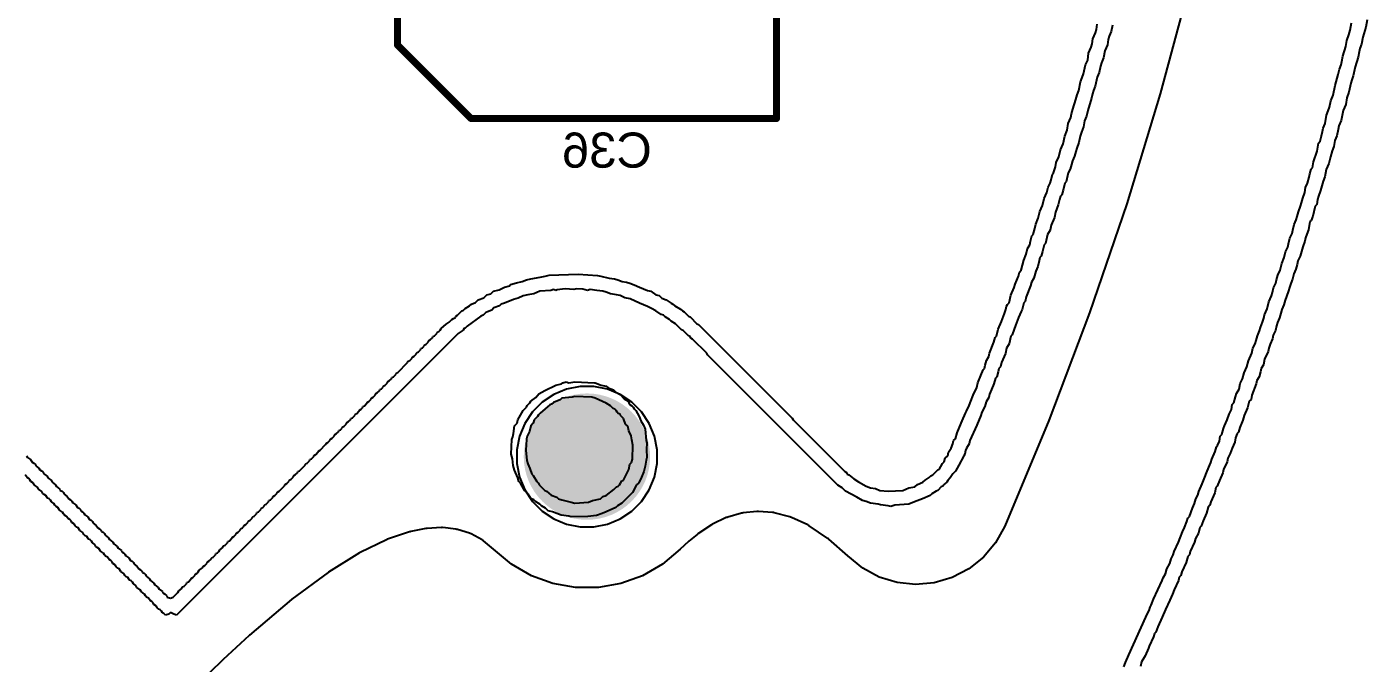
# Model space of a CAD drawing. Header units: millimetres. Extents: x 95 to 305, y 96 to 295.
# Drawn here: x 263.59 to 301.78, y 156.29 to 174.41 of the extents above; entities that cross this region are included whole.
import ezdxf

# ---------------------------------------------------------------- set-up
doc = ezdxf.new("R2010")
doc.units = ezdxf.units.MM
for name, color, linetype in [('BottomLayer', 5, 'Continuous'), ('BottomOverlay', 54, 'Continuous'), ('BottomPaste', 16, 'Continuous'), ('BottomSolder', 6, 'Continuous'), ('MultiLayer', 9, 'Continuous'), ('PadHoleLayer', 156, 'Continuous')]:
    doc.layers.add(name, color=color, linetype=linetype)
doc.styles.add('Arial', font='', dxfattribs={"height": 0.2})
doc.styles.get('Arial').set_extended_font_data('Arial')

# ---------------------------------------------------------------- blocks, each defined once
blk = doc.blocks.new('D10C4_4H10_B_167')
at = {"layer": 'BottomLayer'}
for points in [[(-2.3, 0.6), (-2.3, -0.6), (-6.7, -0.6), (-6.7, 0.6)], [(6.7, 0.6), (6.7, -0.6), (2.3, -0.6), (2.3, 0.6)]]:
    blk.add_hatch(color=5, dxfattribs=at).paths.add_polyline_path(points)
at = {"layer": 'BottomPaste'}
for points in [[(-2.3, 0.6), (-2.3, -0.6), (-6.7, -0.6), (-6.7, 0.6)], [(6.7, 0.6), (6.7, -0.6), (2.3, -0.6), (2.3, 0.6)]]:
    blk.add_hatch(color=16, dxfattribs=at).paths.add_polyline_path(points)
at = {"layer": 'BottomSolder'}
for points in [[(-2.25, 0.65), (-2.25, -0.65), (-6.75, -0.65), (-6.75, 0.65)], [(6.75, 0.65), (6.75, -0.65), (2.25, -0.65), (2.25, 0.65)]]:
    blk.add_hatch(color=6, dxfattribs=at).paths.add_polyline_path(points)
at = {"layer": 'BottomOverlay', "const_width": 0.2}
for points in [[(-5.4, 3.3), (-3.3, 5.4)], [(-3.3, 5.4), (5.4, 5.4)], [(5.4, 1), (5.4, 5.4)], [(-5.4, 3.2), (-5.4, 3.3)], [(-5.4, 1), (-5.4, 3.2)], [(-6.2, -1.8), (-6.2, -1.2)], [(-5.4, -3.2), (-5.4, -1)], [(5.4, -5.4), (5.4, -1)], [(-6.5, -1.5), (-5.9, -1.5)], [(-5.4, -3.3), (-5.4, -3.2)], [(-5.4, -3.3), (-3.3, -5.4)], [(-3.3, -5.4), (5.4, -5.4)]]:
    blk.add_lwpolyline(points, dxfattribs=at)
at = {"layer": 'BottomOverlay', "const_width": 0.1}
for points in [[(-3.35, 5.4, 1), (-3.25, 5.4, 1)], [(-3.35, 5.4, 1), (-3.25, 5.4, 1)], [(5.35, 5.4, 1), (5.45, 5.4, 1)], [(5.35, 5.4, 1), (5.45, 5.4, 1)], [(-5.45, 3.3, 1), (-5.35, 3.3, 1)], [(-5.45, 3.3, 1), (-5.35, 3.3, 1)], [(-5.45, 3.2, 1), (-5.35, 3.2, 1)], [(-5.45, 3.2, 1), (-5.35, 3.2, 1)], [(-5.45, 1, 1), (-5.35, 1, 1)], [(5.35, 1, 1), (5.45, 1, 1)], [(-6.25, -1.2, 1), (-6.15, -1.2, 1)], [(-5.45, -1, 1), (-5.35, -1, 1)], [(5.35, -1, 1), (5.45, -1, 1)], [(-6.55, -1.5, 1), (-6.45, -1.5, 1)], [(-5.95, -1.5, 1), (-5.85, -1.5, 1)], [(-6.25, -1.8, 1), (-6.15, -1.8, 1)], [(-5.45, -3.2, 1), (-5.35, -3.2, 1)], [(-5.45, -3.2, 1), (-5.35, -3.2, 1)], [(-5.45, -3.3, 1), (-5.35, -3.3, 1)], [(-5.45, -3.3, 1), (-5.35, -3.3, 1)], [(-3.35, -5.4, 1), (-3.25, -5.4, 1)], [(-3.35, -5.4, 1), (-3.25, -5.4, 1)], [(5.35, -5.4, 1), (5.45, -5.4, 1)], [(5.35, -5.4, 1), (5.45, -5.4, 1)]]:
    blk.add_lwpolyline(points, format="xyb", close=True, dxfattribs=at)

msp = doc.modelspace()

# ---------------------------------------------------------------- hatches: boundary and pattern name
at = {"layer": 'BottomLayer'}
h = msp.add_hatch(color=5, dxfattribs=at)
edge = h.paths.add_edge_path()
edge.add_arc((279.549, 162.17), 1.75, 0, 360)
at = {"layer": 'BottomSolder'}
h = msp.add_hatch(color=6, dxfattribs=at)
edge = h.paths.add_edge_path()
edge.add_arc((279.549, 162.17), 1.8, 0, 360)
at = {"layer": 'MultiLayer'}
h = msp.add_hatch(color=9, dxfattribs=at)
edge = h.paths.add_edge_path()
edge.add_arc((279.549, 162.17), 1.75, 0, 360)
at = {"layer": 'PadHoleLayer'}
h = msp.add_hatch(color=156, dxfattribs=at)
edge = h.paths.add_edge_path()
edge.add_arc((279.549, 162.17), 1.75, 0, 360)

# ---------------------------------------------------------------- linework, layer by layer
at = {"layer": 'BottomLayer'}
for p, q in [((296.732, 175.668), (295.88, 172.503)), ((295.88, 172.503), (294.925, 169.368)), ((294.925, 169.368), (293.868, 166.267)), ((293.868, 166.267), (292.709, 163.201)), ((278.602, 163.942), (278.275, 163.723)), ((278.966, 164.093), (278.602, 163.942)), ((279.353, 164.17), (278.966, 164.093)), ((279.746, 164.17), (279.353, 164.17)), ((280.133, 164.093), (279.746, 164.17)), ((280.497, 163.942), (280.133, 164.093)), ((280.824, 163.723), (280.497, 163.942)), ((277.996, 163.445), (277.777, 163.117)), ((278.275, 163.723), (277.996, 163.445)), ((281.103, 163.445), (280.824, 163.723)), ((281.322, 163.117), (281.103, 163.445)), ((277.777, 163.117), (277.626, 162.753)), ((281.473, 162.753), (281.322, 163.117)), ((292.709, 163.201), (291.454, 160.185)), ((277.626, 162.753), (277.549, 162.367)), ((281.549, 162.367), (281.473, 162.753)), ((277.549, 162.367), (277.549, 161.973)), ((281.549, 161.973), (281.549, 162.367)), ((277.549, 161.973), (277.626, 161.586)), ((281.473, 161.586), (281.549, 161.973)), ((277.626, 161.586), (277.777, 161.222)), ((281.322, 161.222), (281.473, 161.586)), ((277.777, 161.222), (277.996, 160.895)), ((281.103, 160.895), (281.322, 161.222)), ((277.996, 160.895), (278.275, 160.616)), ((280.824, 160.616), (281.103, 160.895)), ((278.275, 160.616), (278.602, 160.397)), ((278.602, 160.397), (278.966, 160.247)), ((280.133, 160.247), (280.497, 160.397)), ((280.497, 160.397), (280.824, 160.616)), ((283.519, 160.431), (283.128, 160.245)), ((283.539, 160.436), (283.519, 160.431)), ((283.558, 160.445), (283.539, 160.436)), ((283.951, 160.559), (283.558, 160.445)), ((283.974, 160.561), (283.951, 160.559)), ((283.995, 160.568), (283.974, 160.561)), ((284.392, 160.61), (283.995, 160.568)), ((284.415, 160.607), (284.392, 160.61)), ((284.438, 160.61), (284.415, 160.607)), ((284.838, 160.58), (284.438, 160.61)), ((284.861, 160.574), (284.838, 160.58)), ((284.884, 160.572), (284.861, 160.574)), ((285.332, 160.454), (284.884, 160.572)), ((285.352, 160.445), (285.332, 160.454)), ((285.374, 160.439), (285.352, 160.445)), ((285.846, 160.222), (285.374, 160.439)), ((274.496, 160.029), (273.871, 159.816)), ((274.513, 160.031), (274.496, 160.029)), ((274.529, 160.038), (274.513, 160.031)), ((274.962, 160.123), (274.529, 160.038)), ((274.98, 160.123), (274.962, 160.123)), ((274.998, 160.127), (274.98, 160.123)), ((275.401, 160.148), (274.998, 160.127)), ((275.422, 160.145), (275.401, 160.148)), ((275.443, 160.147), (275.422, 160.145)), ((275.816, 160.105), (275.443, 160.147)), ((275.839, 160.097), (275.816, 160.105)), ((275.862, 160.095), (275.839, 160.097)), ((276.204, 159.989), (275.862, 160.095)), ((276.227, 159.976), (276.204, 159.989)), ((278.966, 160.247), (279.353, 160.17)), ((279.353, 160.17), (279.746, 160.17)), ((279.746, 160.17), (280.133, 160.247)), ((283.097, 160.227), (282.709, 159.969)), ((283.113, 160.234), (283.097, 160.227)), ((283.128, 160.245), (283.113, 160.234)), ((285.862, 160.21), (285.846, 160.222)), ((285.881, 160.202), (285.862, 160.21)), ((286.415, 159.842), (285.881, 160.202)), ((291.454, 160.185), (291.19, 159.71)), ((273.841, 159.804), (273.091, 159.44)), ((273.857, 159.808), (273.841, 159.804)), ((273.871, 159.816), (273.857, 159.808)), ((276.251, 159.969), (276.227, 159.976)), ((276.562, 159.799), (276.251, 159.969)), ((276.581, 159.783), (276.562, 159.799)), ((276.603, 159.771), (276.581, 159.783)), ((276.884, 159.537), (276.603, 159.771)), ((282.439, 159.748), (282.209, 159.532)), ((282.446, 159.753), (282.439, 159.748)), ((282.452, 159.76), (282.446, 159.753)), ((282.688, 159.954), (282.452, 159.76)), ((282.7, 159.96), (282.688, 159.954)), ((282.709, 159.969), (282.7, 159.96)), ((286.427, 159.83), (286.415, 159.842)), ((286.442, 159.821), (286.427, 159.83)), ((286.978, 159.344), (286.442, 159.821)), ((291.19, 159.71), (290.845, 159.303)), ((273.069, 159.427), (272.191, 158.883)), ((273.081, 159.432), (273.069, 159.427)), ((273.091, 159.44), (273.081, 159.432)), ((276.885, 159.537), (276.884, 159.537)), ((276.884, 159.537), (276.884, 159.537)), ((277.402, 159.103), (276.885, 159.537)), ((282.209, 159.532), (281.697, 159.103)), ((287.405, 158.993), (286.978, 159.344)), ((290.845, 159.303), (290.429, 158.971)), ((272.173, 158.871), (271.146, 158.112)), ((272.183, 158.876), (272.173, 158.871)), ((272.191, 158.883), (272.183, 158.876)), ((277.967, 158.776), (277.402, 159.103)), ((281.697, 159.103), (281.132, 158.776)), ((287.874, 158.74), (287.405, 158.993)), ((290.429, 158.971), (289.956, 158.725)), ((278.58, 158.553), (277.967, 158.776)), ((279.223, 158.44), (278.58, 158.553)), ((280.519, 158.553), (279.876, 158.44)), ((281.132, 158.776), (280.519, 158.553)), ((288.383, 158.583), (287.874, 158.74)), ((288.913, 158.528), (288.383, 158.583)), ((289.444, 158.576), (288.913, 158.528)), ((289.956, 158.725), (289.444, 158.576)), ((271.133, 158.101), (269.935, 157.084)), ((271.14, 158.105), (271.133, 158.101)), ((271.146, 158.112), (271.14, 158.105)), ((279.876, 158.44), (279.223, 158.44)), ((269.927, 157.077), (269.188, 156.393)), ((269.931, 157.08), (269.927, 157.077)), ((269.935, 157.084), (269.931, 157.08)), ((269.183, 156.388), (268.411, 155.635)), ((269.186, 156.39), (269.183, 156.388)), ((269.188, 156.393), (269.186, 156.39))]:
    msp.add_line(p, q, dxfattribs=at)
at = {"layer": 'BottomOverlay'}
for p, q in [((301.289, 174.315), (301.325, 174.522)), ((301.776, 174.607), (301.739, 174.4)), ((293.963, 174.072), (294.036, 174.242)), ((294.036, 174.242), (294.06, 174.34)), ((294.06, 174.34), (294.084, 174.486)), ((294.425, 174.145), (294.401, 174.048)), ((294.486, 174.279), (294.425, 174.145)), ((294.522, 174.461), (294.486, 174.279)), ((301.192, 174.023), (301.252, 174.181)), ((301.252, 174.181), (301.289, 174.315)), ((301.654, 174.121), (301.617, 173.914)), ((301.739, 174.4), (301.654, 174.121)), ((293.841, 173.658), (293.914, 173.829)), ((293.914, 173.829), (293.938, 173.926)), ((293.938, 173.926), (293.963, 174.072)), ((294.303, 173.731), (294.267, 173.524)), ((294.376, 173.902), (294.303, 173.731)), ((294.401, 174.048), (294.376, 173.902)), ((301.082, 173.573), (301.167, 173.853)), ((301.167, 173.853), (301.192, 174.023)), ((301.569, 173.792), (301.544, 173.695)), ((301.617, 173.914), (301.569, 173.792)), ((293.756, 173.33), (293.817, 173.463)), ((293.817, 173.463), (293.841, 173.658)), ((294.206, 173.39), (294.182, 173.293)), ((294.267, 173.524), (294.206, 173.39)), ((301.033, 173.33), (301.058, 173.427)), ((301.058, 173.427), (301.082, 173.573)), ((301.52, 173.549), (301.435, 173.269)), ((301.544, 173.695), (301.52, 173.549)), ((293.658, 172.964), (293.695, 173.074)), ((293.695, 173.074), (293.756, 173.33)), ((294.084, 172.977), (294.024, 172.721)), ((294.145, 173.111), (294.084, 172.977)), ((294.182, 173.293), (294.145, 173.111)), ((300.924, 172.952), (300.948, 173.05)), ((300.948, 173.05), (300.985, 173.208)), ((300.985, 173.208), (301.033, 173.33)), ((301.374, 173.013), (301.338, 172.904)), ((301.435, 173.269), (301.374, 173.013)), ((293.512, 172.478), (293.561, 172.599)), ((293.561, 172.599), (293.61, 172.843)), ((293.61, 172.843), (293.658, 172.964)), ((293.975, 172.599), (293.951, 172.502)), ((294.024, 172.721), (293.975, 172.599)), ((300.802, 172.466), (300.863, 172.745)), ((300.863, 172.745), (300.924, 172.952)), ((301.313, 172.806), (301.252, 172.551)), ((301.338, 172.904), (301.313, 172.806)), ((293.391, 172.064), (293.476, 172.344)), ((293.476, 172.344), (293.512, 172.478)), ((293.926, 172.38), (293.817, 172.027)), ((293.951, 172.502), (293.926, 172.38)), ((300.705, 172.125), (300.741, 172.307)), ((300.741, 172.307), (300.802, 172.466)), ((301.192, 172.392), (301.167, 172.198)), ((301.252, 172.551), (301.192, 172.392)), ((293.257, 171.662), (293.33, 171.833)), ((293.33, 171.833), (293.354, 171.93)), ((293.354, 171.93), (293.391, 172.064)), ((293.78, 171.869), (293.719, 171.735)), ((293.817, 172.027), (293.78, 171.869)), ((300.583, 171.662), (300.62, 171.894)), ((300.62, 171.894), (300.668, 172.015)), ((300.668, 172.015), (300.705, 172.125)), ((301.07, 171.93), (301.033, 171.747)), ((301.094, 172.027), (301.07, 171.93)), ((301.167, 172.198), (301.094, 172.027)), ((293.159, 171.297), (293.233, 171.468)), ((293.233, 171.468), (293.257, 171.662)), ((293.695, 171.565), (293.634, 171.407)), ((293.719, 171.735), (293.695, 171.565)), ((300.498, 171.431), (300.522, 171.528)), ((300.522, 171.528), (300.583, 171.662)), ((300.948, 171.492), (300.912, 171.309)), ((300.972, 171.589), (300.948, 171.492)), ((301.033, 171.747), (300.972, 171.589)), ((293.038, 170.908), (293.111, 171.078)), ((293.111, 171.078), (293.159, 171.297)), ((293.561, 171.115), (293.5, 170.956)), ((293.598, 171.297), (293.561, 171.115)), ((293.634, 171.407), (293.598, 171.297)), ((300.352, 170.871), (300.388, 171.102)), ((300.388, 171.102), (300.437, 171.151)), ((300.437, 171.151), (300.474, 171.309)), ((300.474, 171.309), (300.498, 171.431)), ((300.851, 171.176), (300.826, 171.005)), ((300.912, 171.309), (300.851, 171.176)), ((292.916, 170.543), (292.989, 170.713)), ((292.989, 170.713), (293.038, 170.908)), ((293.439, 170.725), (293.379, 170.591)), ((293.476, 170.859), (293.439, 170.725)), ((293.5, 170.956), (293.476, 170.859)), ((300.242, 170.567), (300.352, 170.871)), ((300.729, 170.713), (300.68, 170.518)), ((300.778, 170.883), (300.729, 170.713)), ((300.826, 171.005), (300.778, 170.883)), ((292.843, 170.251), (292.892, 170.421)), ((292.892, 170.421), (292.916, 170.543)), ((293.318, 170.36), (293.257, 170.251)), ((293.354, 170.494), (293.318, 170.36)), ((293.379, 170.591), (293.354, 170.494)), ((300.145, 170.226), (300.181, 170.36)), ((300.181, 170.36), (300.218, 170.397)), ((300.218, 170.397), (300.242, 170.567)), ((300.607, 170.348), (300.571, 170.141)), ((300.68, 170.518), (300.607, 170.348)), ((292.685, 169.849), (292.746, 169.959)), ((292.746, 169.959), (292.77, 170.056)), ((292.77, 170.056), (292.807, 170.214)), ((292.807, 170.214), (292.843, 170.251)), ((293.159, 169.959), (293.111, 169.764)), ((293.196, 169.995), (293.159, 169.959)), ((293.257, 170.251), (293.196, 169.995)), ((300.023, 169.837), (300.072, 169.959)), ((300.072, 169.959), (300.121, 170.129)), ((300.121, 170.129), (300.145, 170.226)), ((300.522, 170.019), (300.449, 169.752)), ((300.571, 170.141), (300.522, 170.019)), ((292.575, 169.52), (292.648, 169.691)), ((292.648, 169.691), (292.685, 169.849)), ((293.038, 169.593), (293.013, 169.496)), ((293.074, 169.63), (293.038, 169.593)), ((293.111, 169.764), (293.074, 169.63)), ((299.902, 169.399), (299.938, 169.533)), ((299.938, 169.533), (299.999, 169.691)), ((299.999, 169.691), (300.023, 169.837)), ((300.388, 169.593), (300.364, 169.496)), ((300.449, 169.752), (300.388, 169.593)), ((292.405, 168.961), (292.454, 169.155)), ((292.454, 169.155), (292.527, 169.326)), ((292.527, 169.326), (292.575, 169.52)), ((292.977, 169.338), (292.892, 169.131)), ((293.013, 169.496), (292.977, 169.338)), ((299.816, 169.143), (299.877, 169.301)), ((299.877, 169.301), (299.902, 169.399)), ((300.291, 169.301), (300.254, 169.143)), ((300.34, 169.35), (300.291, 169.301)), ((300.364, 169.496), (300.34, 169.35)), ((292.308, 168.669), (292.332, 168.79)), ((292.332, 168.79), (292.405, 168.961)), ((292.867, 168.985), (292.77, 168.766)), ((292.892, 169.131), (292.867, 168.985)), ((299.658, 168.62), (299.695, 168.778)), ((299.695, 168.778), (299.755, 168.912)), ((299.755, 168.912), (299.78, 169.009)), ((299.78, 169.009), (299.816, 169.143)), ((300.145, 168.863), (300.108, 168.632)), ((300.181, 168.9), (300.145, 168.863)), ((300.23, 169.021), (300.181, 168.9)), ((300.254, 169.143), (300.23, 169.021)), ((292.186, 168.303), (292.222, 168.462)), ((292.222, 168.462), (292.259, 168.498)), ((292.259, 168.498), (292.308, 168.669)), ((292.673, 168.498), (292.612, 168.243)), ((292.746, 168.62), (292.673, 168.498)), ((292.77, 168.766), (292.746, 168.62)), ((299.536, 168.23), (299.573, 168.389)), ((299.573, 168.389), (299.634, 168.523)), ((299.634, 168.523), (299.658, 168.62)), ((300.023, 168.401), (299.999, 168.303)), ((300.06, 168.51), (300.023, 168.401)), ((300.108, 168.632), (300.06, 168.51)), ((292.064, 167.938), (292.101, 168.097)), ((292.101, 168.097), (292.162, 168.206)), ((292.162, 168.206), (292.186, 168.303)), ((292.527, 168.011), (292.49, 167.878)), ((292.575, 168.206), (292.527, 168.011)), ((292.612, 168.243), (292.575, 168.206)), ((299.451, 167.999), (299.512, 168.133)), ((299.512, 168.133), (299.536, 168.23)), ((299.938, 168.145), (299.865, 167.878)), ((299.999, 168.303), (299.938, 168.145)), ((291.918, 167.476), (291.991, 167.768)), ((291.991, 167.768), (292.064, 167.938)), ((292.429, 167.744), (292.393, 167.585)), ((292.454, 167.841), (292.429, 167.744)), ((292.49, 167.878), (292.454, 167.841)), ((299.293, 167.476), (299.342, 167.671)), ((299.342, 167.671), (299.415, 167.841)), ((299.415, 167.841), (299.451, 167.999)), ((299.78, 167.646), (299.743, 167.512)), ((299.804, 167.744), (299.78, 167.646)), ((299.865, 167.878), (299.804, 167.744)), ((277.947, 167.233), (278.215, 167.281)), ((278.215, 167.281), (278.361, 167.306)), ((278.361, 167.306), (278.471, 167.342)), ((278.471, 167.342), (279.298, 167.366)), ((279.298, 167.366), (279.846, 167.33)), ((279.846, 167.33), (279.943, 167.306)), ((279.943, 167.306), (280.187, 167.257)), ((280.187, 167.257), (280.333, 167.233)), ((291.748, 167.086), (291.845, 167.306)), ((291.845, 167.306), (291.869, 167.427)), ((291.869, 167.427), (291.918, 167.476)), ((292.283, 167.257), (292.21, 167.135)), ((292.332, 167.452), (292.283, 167.257)), ((292.393, 167.585), (292.332, 167.452)), ((299.196, 167.208), (299.232, 167.342)), ((299.232, 167.342), (299.293, 167.476)), ((299.682, 167.379), (299.646, 167.22)), ((299.743, 167.512), (299.682, 167.379)), ((276.816, 166.807), (276.889, 166.88)), ((276.889, 166.88), (277.047, 166.916)), ((277.047, 166.916), (277.205, 167.001)), ((277.205, 167.001), (277.339, 167.038)), ((277.339, 167.038), (277.375, 167.074)), ((277.375, 167.074), (277.546, 167.123)), ((277.546, 167.123), (277.704, 167.159)), ((277.704, 167.159), (277.826, 167.208)), ((277.826, 167.208), (277.947, 167.233)), ((278.203, 166.88), (278.032, 166.807)), ((278.519, 166.904), (278.203, 166.88)), ((278.592, 166.928), (278.519, 166.904)), ((278.665, 166.904), (278.592, 166.928)), ((278.702, 166.916), (278.665, 166.904)), ((278.933, 166.953), (278.702, 166.916)), ((279.176, 166.928), (278.933, 166.953)), ((279.249, 166.953), (279.176, 166.928)), ((279.432, 166.94), (279.249, 166.953)), ((279.566, 166.904), (279.432, 166.94)), ((279.639, 166.928), (279.566, 166.904)), ((279.834, 166.904), (279.639, 166.928)), ((280.004, 166.88), (279.834, 166.904)), ((280.101, 166.855), (280.004, 166.88)), ((280.333, 167.233), (280.43, 167.208)), ((280.43, 167.208), (280.552, 167.159)), ((280.552, 167.159), (280.673, 167.135)), ((280.673, 167.135), (280.771, 167.111)), ((280.771, 167.111), (280.892, 167.062)), ((280.892, 167.062), (281.051, 167.001)), ((281.051, 167.001), (281.27, 166.904)), ((281.27, 166.904), (281.367, 166.88)), ((281.367, 166.88), (281.513, 166.782)), ((291.626, 166.77), (291.723, 166.989)), ((291.723, 166.989), (291.748, 167.086)), ((292.186, 167.038), (292.064, 166.721)), ((292.21, 167.135), (292.186, 167.038)), ((299.074, 166.843), (299.11, 166.977)), ((299.11, 166.977), (299.171, 167.111)), ((299.171, 167.111), (299.196, 167.208)), ((299.536, 166.892), (299.476, 166.734)), ((299.561, 166.989), (299.536, 166.892)), ((299.597, 167.099), (299.561, 166.989)), ((299.646, 167.22), (299.597, 167.099)), ((276.207, 166.466), (276.256, 166.514)), ((276.256, 166.514), (276.377, 166.563)), ((276.377, 166.563), (276.45, 166.636)), ((276.45, 166.636), (276.609, 166.697)), ((276.609, 166.697), (276.694, 166.782)), ((276.694, 166.782), (276.816, 166.807)), ((277.108, 166.514), (277.059, 166.466)), ((277.205, 166.539), (277.108, 166.514)), ((277.461, 166.648), (277.205, 166.539)), ((277.594, 166.685), (277.461, 166.648)), ((277.728, 166.746), (277.594, 166.685)), ((277.862, 166.782), (277.728, 166.746)), ((278.032, 166.807), (277.862, 166.782)), ((280.223, 166.807), (280.101, 166.855)), ((280.393, 166.782), (280.223, 166.807)), ((280.491, 166.758), (280.393, 166.782)), ((280.625, 166.697), (280.491, 166.758)), ((280.783, 166.661), (280.625, 166.697)), ((281.051, 166.539), (280.783, 166.661)), ((281.27, 166.441), (281.051, 166.539)), ((281.513, 166.782), (281.61, 166.758)), ((281.61, 166.758), (281.683, 166.685)), ((281.683, 166.685), (281.805, 166.636)), ((281.805, 166.636), (281.951, 166.539)), ((281.951, 166.539), (282, 166.514)), ((282, 166.514), (282.049, 166.466)), ((291.504, 166.454), (291.529, 166.502)), ((291.529, 166.502), (291.577, 166.551)), ((291.577, 166.551), (291.626, 166.77)), ((291.991, 166.551), (291.943, 166.356)), ((292.028, 166.588), (291.991, 166.551)), ((292.064, 166.721), (292.028, 166.588)), ((298.928, 166.381), (298.977, 166.575)), ((298.977, 166.575), (299.05, 166.746)), ((299.05, 166.746), (299.074, 166.843)), ((299.403, 166.49), (299.342, 166.356)), ((299.439, 166.624), (299.403, 166.49)), ((299.476, 166.734), (299.439, 166.624)), ((275.696, 166.076), (275.745, 166.101)), ((275.745, 166.101), (275.805, 166.137)), ((275.805, 166.137), (275.818, 166.174)), ((275.818, 166.174), (275.866, 166.198)), ((275.866, 166.198), (275.988, 166.32)), ((275.988, 166.32), (276.037, 166.344)), ((276.037, 166.344), (276.085, 166.393)), ((276.085, 166.393), (276.207, 166.466)), ((276.523, 166.174), (276.134, 165.882)), ((276.596, 166.198), (276.523, 166.174)), ((276.669, 166.271), (276.596, 166.198)), ((276.718, 166.295), (276.669, 166.271)), ((276.84, 166.344), (276.718, 166.295)), ((276.901, 166.405), (276.84, 166.344)), ((277.059, 166.466), (276.901, 166.405)), ((281.391, 166.393), (281.27, 166.441)), ((281.513, 166.32), (281.391, 166.393)), ((281.659, 166.222), (281.513, 166.32)), ((281.732, 166.198), (281.659, 166.222)), ((281.781, 166.149), (281.732, 166.198)), ((281.902, 166.076), (281.781, 166.149)), ((282.049, 166.466), (282.219, 166.368)), ((282.219, 166.368), (282.268, 166.32)), ((282.268, 166.32), (282.316, 166.295)), ((282.316, 166.295), (282.438, 166.174)), ((282.438, 166.174), (282.487, 166.149)), ((282.487, 166.149), (282.681, 165.955)), ((291.358, 166.016), (291.444, 166.247)), ((291.444, 166.247), (291.48, 166.356)), ((291.48, 166.356), (291.504, 166.454)), ((291.845, 166.137), (291.76, 165.906)), ((291.918, 166.308), (291.845, 166.137)), ((291.943, 166.356), (291.918, 166.308)), ((298.794, 166.003), (298.831, 166.113)), ((298.831, 166.113), (298.855, 166.21)), ((298.855, 166.21), (298.928, 166.381)), ((299.281, 166.125), (299.22, 165.991)), ((299.317, 166.259), (299.281, 166.125)), ((299.342, 166.356), (299.317, 166.259)), ((275.282, 165.711), (275.331, 165.736)), ((275.331, 165.736), (275.367, 165.772)), ((275.367, 165.772), (275.392, 165.821)), ((275.392, 165.821), (275.538, 165.943)), ((275.538, 165.943), (275.623, 166.003)), ((275.623, 166.003), (275.696, 166.076)), ((276.024, 165.772), (275.878, 165.675)), ((276.049, 165.821), (276.024, 165.772)), ((276.085, 165.833), (276.049, 165.821)), ((276.134, 165.882), (276.085, 165.833)), ((281.951, 166.028), (281.902, 166.076)), ((282.073, 165.955), (281.951, 166.028)), ((282.243, 165.784), (282.073, 165.955)), ((282.292, 165.76), (282.243, 165.784)), ((282.438, 165.614), (282.292, 165.76)), ((282.681, 165.955), (282.73, 165.93)), ((282.73, 165.93), (285.395, 163.265)), ((291.212, 165.602), (291.261, 165.796)), ((291.261, 165.796), (291.358, 166.016)), ((291.723, 165.796), (291.663, 165.638)), ((291.76, 165.906), (291.723, 165.796)), ((298.648, 165.614), (298.709, 165.748)), ((298.709, 165.748), (298.733, 165.845)), ((298.733, 165.845), (298.794, 166.003)), ((299.159, 165.76), (299.098, 165.626)), ((299.196, 165.894), (299.159, 165.76)), ((299.22, 165.991), (299.196, 165.894)), ((275.878, 165.675), (267.859, 157.655)), ((274.905, 165.31), (274.917, 165.346)), ((274.917, 165.346), (274.966, 165.371)), ((274.966, 165.371), (275.027, 165.431)), ((275.027, 165.431), (275.039, 165.468)), ((275.039, 165.468), (275.087, 165.492)), ((275.087, 165.492), (275.148, 165.553)), ((275.148, 165.553), (275.16, 165.59)), ((275.16, 165.59), (275.209, 165.614)), ((275.209, 165.614), (275.27, 165.675)), ((275.27, 165.675), (275.282, 165.711)), ((282.487, 165.59), (282.438, 165.614)), ((282.511, 165.541), (282.487, 165.59)), ((282.56, 165.517), (282.511, 165.541)), ((282.961, 165.115), (282.56, 165.517)), ((291.018, 165.115), (291.139, 165.431)), ((291.139, 165.431), (291.176, 165.565)), ((291.176, 165.565), (291.212, 165.602)), ((291.577, 165.383), (291.504, 165.261)), ((291.626, 165.602), (291.577, 165.383)), ((291.663, 165.638), (291.626, 165.602)), ((298.514, 165.261), (298.587, 165.383)), ((298.587, 165.383), (298.612, 165.48)), ((298.612, 165.48), (298.648, 165.614)), ((299.013, 165.371), (298.977, 165.261)), ((299.074, 165.529), (299.013, 165.371)), ((299.098, 165.626), (299.074, 165.529)), ((274.503, 164.908), (274.564, 164.969)), ((274.564, 164.969), (274.576, 165.005)), ((274.576, 165.005), (274.625, 165.03)), ((274.625, 165.03), (274.686, 165.091)), ((274.686, 165.091), (274.698, 165.127)), ((274.698, 165.127), (274.747, 165.151)), ((274.747, 165.151), (274.807, 165.212)), ((274.807, 165.212), (274.82, 165.249)), ((274.82, 165.249), (274.868, 165.273)), ((274.868, 165.273), (274.905, 165.31)), ((282.986, 165.066), (282.961, 165.115)), ((286.697, 161.355), (282.986, 165.066)), ((290.932, 164.908), (290.993, 165.018)), ((290.993, 165.018), (291.018, 165.115)), ((291.468, 165.103), (291.358, 164.847)), ((291.504, 165.261), (291.468, 165.103)), ((298.392, 164.896), (298.49, 165.115)), ((298.49, 165.115), (298.514, 165.261)), ((298.952, 165.164), (298.855, 164.945)), ((298.977, 165.261), (298.952, 165.164)), ((274.114, 164.543), (274.162, 164.567)), ((274.162, 164.567), (274.442, 164.847)), ((274.442, 164.847), (274.455, 164.884)), ((274.455, 164.884), (274.503, 164.908)), ((290.774, 164.482), (290.835, 164.64)), ((290.835, 164.64), (290.872, 164.677)), ((290.872, 164.677), (290.896, 164.774)), ((290.896, 164.774), (290.932, 164.908)), ((291.261, 164.58), (291.224, 164.446)), ((291.285, 164.677), (291.261, 164.58)), ((291.334, 164.726), (291.285, 164.677)), ((291.358, 164.847), (291.334, 164.726)), ((298.271, 164.555), (298.344, 164.726)), ((298.344, 164.726), (298.392, 164.896)), ((298.733, 164.58), (298.697, 164.446)), ((298.758, 164.677), (298.733, 164.58)), ((298.818, 164.786), (298.758, 164.677)), ((298.855, 164.945), (298.818, 164.786)), ((273.749, 164.178), (273.797, 164.202)), ((273.797, 164.202), (273.858, 164.263)), ((273.858, 164.263), (273.87, 164.3)), ((273.87, 164.3), (273.919, 164.324)), ((273.919, 164.324), (273.98, 164.385)), ((273.98, 164.385), (273.992, 164.421)), ((273.992, 164.421), (274.041, 164.446)), ((274.041, 164.446), (274.102, 164.506)), ((274.102, 164.506), (274.114, 164.543)), ((278.349, 164.056), (278.665, 164.202)), ((278.665, 164.202), (278.824, 164.239)), ((278.824, 164.239), (278.86, 164.275)), ((278.86, 164.275), (278.957, 164.3)), ((278.957, 164.3), (279.03, 164.275)), ((279.03, 164.275), (279.201, 164.3)), ((279.201, 164.3), (279.761, 164.275)), ((279.761, 164.275), (279.785, 164.275)), ((279.785, 164.275), (279.955, 164.202)), ((279.955, 164.202), (280.101, 164.178)), ((290.653, 164.141), (290.689, 164.275)), ((290.689, 164.275), (290.774, 164.482)), ((291.139, 164.239), (291.078, 164.081)), ((291.188, 164.409), (291.139, 164.239)), ((291.224, 164.446), (291.188, 164.409)), ((298.125, 164.093), (298.161, 164.251)), ((298.161, 164.251), (298.222, 164.385)), ((298.222, 164.385), (298.271, 164.555)), ((298.612, 164.239), (298.49, 163.922)), ((298.636, 164.336), (298.612, 164.239)), ((298.697, 164.446), (298.636, 164.336)), ((273.396, 163.801), (273.408, 163.837)), ((273.408, 163.837), (273.457, 163.861)), ((273.457, 163.861), (273.517, 163.922)), ((273.517, 163.922), (273.53, 163.959)), ((273.53, 163.959), (273.578, 163.983)), ((273.578, 163.983), (273.639, 164.044)), ((273.639, 164.044), (273.651, 164.081)), ((273.651, 164.081), (273.7, 164.105)), ((273.7, 164.105), (273.737, 164.141)), ((273.737, 164.141), (273.749, 164.178)), ((277.947, 163.752), (278.093, 163.849)), ((278.093, 163.849), (278.179, 163.959)), ((278.179, 163.959), (278.349, 164.056)), ((278.836, 163.837), (278.787, 163.788)), ((279.128, 163.861), (278.836, 163.837)), ((279.201, 163.886), (279.128, 163.861)), ((279.688, 163.861), (279.201, 163.886)), ((279.785, 163.837), (279.688, 163.861)), ((280.101, 163.691), (279.785, 163.837)), ((280.101, 164.178), (280.15, 164.129)), ((280.15, 164.129), (280.308, 164.068)), ((280.308, 164.068), (280.369, 164.008)), ((280.369, 164.008), (280.491, 163.935)), ((280.491, 163.935), (280.612, 163.813)), ((280.612, 163.813), (280.661, 163.788)), ((290.482, 163.752), (290.555, 163.922)), ((290.555, 163.922), (290.653, 164.141)), ((290.993, 163.849), (290.92, 163.728)), ((291.018, 163.947), (290.993, 163.849)), ((291.078, 164.081), (291.018, 163.947)), ((297.979, 163.703), (298.027, 163.874)), ((298.027, 163.874), (298.052, 163.971)), ((298.052, 163.971), (298.125, 164.093)), ((298.49, 163.922), (298.466, 163.801)), ((272.994, 163.399), (273.055, 163.46)), ((273.055, 163.46), (273.067, 163.496)), ((273.067, 163.496), (273.116, 163.521)), ((273.116, 163.521), (273.152, 163.557)), ((273.152, 163.557), (273.165, 163.594)), ((273.165, 163.594), (273.213, 163.618)), ((273.213, 163.618), (273.274, 163.679)), ((273.274, 163.679), (273.286, 163.715)), ((273.286, 163.715), (273.335, 163.74)), ((273.335, 163.74), (273.396, 163.801)), ((277.582, 163.216), (277.728, 163.484)), ((277.728, 163.484), (277.826, 163.582)), ((277.826, 163.582), (277.85, 163.63)), ((277.85, 163.63), (277.923, 163.703)), ((277.923, 163.703), (277.947, 163.752)), ((278.361, 163.533), (278.215, 163.411)), ((278.495, 163.642), (278.361, 163.533)), ((278.544, 163.667), (278.495, 163.642)), ((278.592, 163.715), (278.544, 163.667)), ((278.665, 163.74), (278.592, 163.715)), ((278.787, 163.788), (278.665, 163.74)), ((280.223, 163.618), (280.101, 163.691)), ((280.296, 163.545), (280.223, 163.618)), ((280.345, 163.521), (280.296, 163.545)), ((280.381, 163.484), (280.345, 163.521)), ((280.406, 163.436), (280.381, 163.484)), ((280.442, 163.399), (280.406, 163.436)), ((280.661, 163.788), (280.722, 163.752)), ((280.722, 163.752), (280.746, 163.703)), ((280.746, 163.703), (280.783, 163.642)), ((280.783, 163.642), (280.832, 163.618)), ((280.832, 163.618), (280.868, 163.582)), ((280.868, 163.582), (280.892, 163.533)), ((280.892, 163.533), (280.941, 163.484)), ((280.941, 163.484), (281.038, 163.314)), ((290.336, 163.411), (290.36, 163.46)), ((290.36, 163.46), (290.433, 163.63)), ((290.433, 163.63), (290.482, 163.752)), ((290.799, 163.436), (290.774, 163.338)), ((290.884, 163.594), (290.799, 163.436)), ((290.92, 163.728), (290.884, 163.594)), ((297.845, 163.375), (297.906, 163.509)), ((297.906, 163.509), (297.93, 163.655)), ((297.93, 163.655), (297.979, 163.703)), ((298.368, 163.557), (298.271, 163.338)), ((298.417, 163.752), (298.368, 163.557)), ((298.466, 163.801), (298.417, 163.752)), ((272.629, 163.034), (272.69, 163.095)), ((272.69, 163.095), (272.702, 163.131)), ((272.702, 163.131), (272.751, 163.156)), ((272.751, 163.156), (272.812, 163.216)), ((272.812, 163.216), (272.824, 163.253)), ((272.824, 163.253), (272.873, 163.277)), ((272.873, 163.277), (272.933, 163.338)), ((272.933, 163.338), (272.946, 163.375)), ((272.946, 163.375), (272.994, 163.399)), ((277.461, 162.827), (277.485, 163.046)), ((277.485, 163.046), (277.558, 163.119)), ((277.558, 163.119), (277.582, 163.216)), ((277.947, 163.046), (277.911, 162.888)), ((278.02, 163.119), (277.947, 163.046)), ((278.045, 163.216), (278.02, 163.119)), ((278.142, 163.314), (278.045, 163.216)), ((278.166, 163.363), (278.142, 163.314)), ((278.215, 163.411), (278.166, 163.363)), ((280.491, 163.375), (280.442, 163.399)), ((280.503, 163.338), (280.491, 163.375)), ((280.588, 163.253), (280.503, 163.338)), ((280.649, 163.095), (280.588, 163.253)), ((280.71, 163.034), (280.649, 163.095)), ((281.038, 163.314), (281.087, 163.192)), ((281.087, 163.192), (281.16, 163.07)), ((281.16, 163.07), (281.209, 162.949)), ((285.395, 163.265), (285.42, 163.216)), ((285.42, 163.216), (286.892, 161.744)), ((290.093, 162.851), (290.214, 163.119)), ((290.214, 163.119), (290.239, 163.192)), ((290.239, 163.192), (290.336, 163.411)), ((290.653, 163.07), (290.458, 162.632)), ((290.774, 163.338), (290.653, 163.07)), ((297.687, 162.973), (297.711, 163.046)), ((297.711, 163.046), (297.784, 163.216)), ((297.784, 163.216), (297.845, 163.375)), ((298.234, 163.204), (298.149, 162.997)), ((298.271, 163.338), (298.234, 163.204)), ((272.228, 162.632), (272.24, 162.669)), ((272.24, 162.669), (272.288, 162.693)), ((272.288, 162.693), (272.349, 162.754)), ((272.349, 162.754), (272.361, 162.791)), ((272.361, 162.791), (272.41, 162.815)), ((272.41, 162.815), (272.471, 162.876)), ((272.471, 162.876), (272.483, 162.912)), ((272.483, 162.912), (272.532, 162.937)), ((272.532, 162.937), (272.568, 162.973)), ((272.568, 162.973), (272.58, 163.01)), ((272.58, 163.01), (272.629, 163.034)), ((277.412, 162.657), (277.436, 162.73)), ((277.436, 162.73), (277.461, 162.827)), ((277.85, 162.754), (277.826, 162.681)), ((277.826, 162.681), (277.826, 162.657)), ((277.911, 162.888), (277.85, 162.754)), ((280.746, 162.9), (280.71, 163.034)), ((280.807, 162.766), (280.746, 162.9)), ((280.832, 162.645), (280.807, 162.766)), ((281.209, 162.949), (281.233, 162.632)), ((289.995, 162.632), (290.044, 162.681)), ((290.044, 162.681), (290.093, 162.851)), ((297.565, 162.608), (297.589, 162.754)), ((297.589, 162.754), (297.638, 162.803)), ((297.638, 162.803), (297.687, 162.973)), ((298.027, 162.705), (298.003, 162.584)), ((298.076, 162.827), (298.027, 162.705)), ((298.113, 162.864), (298.076, 162.827)), ((298.149, 162.997), (298.113, 162.864)), ((271.826, 162.231), (271.887, 162.292)), ((271.887, 162.292), (271.899, 162.328)), ((271.899, 162.328), (271.948, 162.352)), ((271.948, 162.352), (272.106, 162.511)), ((272.106, 162.511), (272.118, 162.547)), ((272.118, 162.547), (272.167, 162.571)), ((272.167, 162.571), (272.228, 162.632)), ((277.387, 162.243), (277.412, 162.657)), ((277.826, 162.657), (277.813, 162.352)), ((277.813, 162.352), (277.838, 162.06)), ((280.856, 162.498), (280.832, 162.645)), ((280.844, 162.097), (280.856, 162.498)), ((281.233, 162.632), (281.257, 162.559)), ((281.257, 162.559), (281.245, 162.377)), ((281.245, 162.377), (281.257, 162.146)), ((289.825, 162.194), (289.849, 162.292)), ((289.849, 162.292), (289.922, 162.413)), ((289.922, 162.413), (289.971, 162.535)), ((289.971, 162.535), (289.995, 162.632)), ((290.336, 162.34), (290.312, 162.243)), ((290.36, 162.413), (290.336, 162.34)), ((290.433, 162.535), (290.36, 162.413)), ((290.458, 162.632), (290.433, 162.535)), ((297.346, 162.097), (297.443, 162.316)), ((297.443, 162.316), (297.48, 162.45)), ((297.48, 162.45), (297.516, 162.486)), ((297.516, 162.486), (297.565, 162.608)), ((297.93, 162.413), (297.869, 162.255)), ((298.003, 162.584), (297.93, 162.413)), ((263.587, 162.194), (263.611, 162.146)), ((263.611, 162.146), (263.697, 162.085)), ((263.697, 162.085), (263.745, 162.012)), ((263.745, 162.012), (263.794, 161.987)), ((263.794, 161.987), (263.83, 161.951)), ((263.83, 161.951), (263.855, 161.902)), ((263.855, 161.902), (263.94, 161.841)), ((271.363, 161.768), (271.522, 161.926)), ((271.522, 161.926), (271.534, 161.963)), ((271.534, 161.963), (271.583, 161.987)), ((271.583, 161.987), (271.643, 162.048)), ((271.643, 162.048), (271.656, 162.085)), ((271.656, 162.085), (271.704, 162.109)), ((271.704, 162.109), (271.765, 162.17)), ((271.765, 162.17), (271.777, 162.206)), ((271.777, 162.206), (271.826, 162.231)), ((277.424, 162.109), (277.387, 162.243)), ((277.448, 161.914), (277.424, 162.109)), ((277.485, 161.78), (277.448, 161.914)), ((277.838, 162.06), (277.862, 161.963)), ((277.862, 161.963), (277.923, 161.829)), ((280.746, 161.805), (280.771, 161.951)), ((280.771, 161.951), (280.819, 162)), ((280.819, 162), (280.844, 162.097)), ((281.209, 161.902), (281.172, 161.744)), ((281.233, 162.073), (281.209, 161.902)), ((281.257, 162.146), (281.233, 162.073)), ((289.582, 161.805), (289.679, 161.975)), ((289.679, 161.975), (289.728, 162.024)), ((289.728, 162.024), (289.752, 162.121)), ((289.752, 162.121), (289.825, 162.194)), ((290.141, 161.926), (290.044, 161.756)), ((290.287, 162.194), (290.141, 161.926)), ((290.312, 162.243), (290.287, 162.194)), ((297.261, 161.866), (297.322, 162)), ((297.322, 162), (297.346, 162.097)), ((297.784, 162.024), (297.687, 161.805)), ((297.808, 162.121), (297.784, 162.024)), ((297.869, 162.255), (297.808, 162.121)), ((263.599, 161.574), (263.55, 161.647)), ((263.648, 161.549), (263.599, 161.574)), ((263.684, 161.513), (263.648, 161.549)), ((263.709, 161.464), (263.684, 161.513)), ((263.94, 161.841), (263.964, 161.793)), ((263.964, 161.793), (264.013, 161.768)), ((264.013, 161.768), (264.049, 161.732)), ((264.049, 161.732), (264.074, 161.683)), ((264.074, 161.683), (264.171, 161.61)), ((264.171, 161.61), (264.195, 161.561)), ((264.195, 161.561), (264.293, 161.488)), ((271.071, 161.501), (271.12, 161.525)), ((271.12, 161.525), (271.181, 161.586)), ((271.181, 161.586), (271.193, 161.622)), ((271.193, 161.622), (271.242, 161.647)), ((271.242, 161.647), (271.303, 161.707)), ((271.303, 161.707), (271.315, 161.744)), ((271.315, 161.744), (271.363, 161.768)), ((277.582, 161.561), (277.485, 161.78)), ((277.607, 161.464), (277.582, 161.561)), ((277.923, 161.829), (277.984, 161.671)), ((277.984, 161.671), (278.02, 161.634)), ((278.02, 161.634), (278.118, 161.464)), ((280.588, 161.501), (280.746, 161.805)), ((281.087, 161.537), (281.014, 161.415)), ((281.172, 161.744), (281.087, 161.537)), ((286.892, 161.744), (286.941, 161.72)), ((286.941, 161.72), (286.965, 161.671)), ((286.965, 161.671), (287.014, 161.647)), ((287.014, 161.647), (287.148, 161.537)), ((287.148, 161.537), (287.281, 161.452)), ((289.18, 161.501), (289.302, 161.574)), ((289.302, 161.574), (289.35, 161.622)), ((289.35, 161.622), (289.399, 161.647)), ((289.399, 161.647), (289.545, 161.793)), ((289.545, 161.793), (289.582, 161.805)), ((289.898, 161.561), (289.825, 161.488)), ((289.971, 161.683), (289.898, 161.561)), ((290.044, 161.756), (289.971, 161.683)), ((297.078, 161.391), (297.151, 161.586)), ((297.151, 161.586), (297.2, 161.707)), ((297.2, 161.707), (297.261, 161.866)), ((297.662, 161.707), (297.565, 161.488)), ((297.687, 161.805), (297.662, 161.707)), ((263.782, 161.415), (263.709, 161.464)), ((263.806, 161.367), (263.782, 161.415)), ((263.903, 161.294), (263.806, 161.367)), ((263.928, 161.245), (263.903, 161.294)), ((264.025, 161.172), (263.928, 161.245)), ((264.049, 161.123), (264.025, 161.172)), ((264.293, 161.488), (264.317, 161.44)), ((264.317, 161.44), (264.415, 161.367)), ((264.415, 161.367), (264.439, 161.318)), ((264.439, 161.318), (264.536, 161.245)), ((264.536, 161.245), (264.548, 161.208)), ((264.548, 161.208), (264.597, 161.184)), ((264.597, 161.184), (264.634, 161.148)), ((264.634, 161.148), (264.658, 161.099)), ((270.718, 161.123), (270.731, 161.16)), ((270.731, 161.16), (270.779, 161.184)), ((270.779, 161.184), (270.938, 161.342)), ((270.938, 161.342), (270.95, 161.379)), ((270.95, 161.379), (270.998, 161.403)), ((270.998, 161.403), (271.059, 161.464)), ((271.059, 161.464), (271.071, 161.501)), ((277.655, 161.415), (277.607, 161.464)), ((277.753, 161.245), (277.655, 161.415)), ((277.777, 161.196), (277.753, 161.245)), ((277.874, 161.099), (277.777, 161.196)), ((278.118, 161.464), (278.166, 161.415)), ((278.166, 161.415), (278.191, 161.367)), ((278.191, 161.367), (278.349, 161.208)), ((278.349, 161.208), (278.398, 161.184)), ((278.398, 161.184), (278.531, 161.075)), ((280.101, 161.062), (280.32, 161.233)), ((280.32, 161.233), (280.393, 161.306)), ((280.393, 161.306), (280.442, 161.33)), ((280.442, 161.33), (280.479, 161.367)), ((280.479, 161.367), (280.503, 161.415)), ((280.503, 161.415), (280.539, 161.476)), ((280.539, 161.476), (280.588, 161.501)), ((280.844, 161.148), (280.539, 160.843)), ((280.965, 161.367), (280.844, 161.148)), ((281.014, 161.415), (280.965, 161.367)), ((286.819, 161.281), (286.697, 161.355)), ((286.916, 161.184), (286.819, 161.281)), ((287.233, 161.014), (286.916, 161.184)), ((287.281, 161.452), (287.501, 161.33)), ((287.501, 161.33), (287.622, 161.281)), ((287.622, 161.281), (287.768, 161.257)), ((287.768, 161.257), (287.89, 161.208)), ((287.89, 161.208), (288.133, 161.184)), ((288.133, 161.184), (288.547, 161.208)), ((288.547, 161.208), (288.718, 161.281)), ((288.718, 161.281), (288.888, 161.306)), ((288.888, 161.306), (288.961, 161.379)), ((288.961, 161.379), (289.119, 161.44)), ((289.119, 161.44), (289.18, 161.501)), ((289.496, 161.184), (289.375, 161.111)), ((289.545, 161.208), (289.496, 161.184)), ((289.642, 161.306), (289.545, 161.208)), ((289.691, 161.33), (289.642, 161.306)), ((289.703, 161.367), (289.691, 161.33)), ((289.801, 161.44), (289.703, 161.367)), ((289.825, 161.488), (289.801, 161.44)), ((296.956, 161.075), (296.981, 161.172)), ((296.981, 161.172), (297.078, 161.391)), ((297.431, 161.135), (297.322, 160.88)), ((297.468, 161.294), (297.431, 161.135)), ((297.504, 161.33), (297.468, 161.294)), ((297.565, 161.488), (297.504, 161.33)), ((264.086, 161.087), (264.049, 161.123)), ((264.135, 161.062), (264.086, 161.087)), ((264.183, 160.989), (264.135, 161.062)), ((264.232, 160.965), (264.183, 160.989)), ((264.268, 160.929), (264.232, 160.965)), ((264.293, 160.88), (264.268, 160.929)), ((264.366, 160.831), (264.293, 160.88)), ((264.39, 160.783), (264.366, 160.831)), ((264.427, 160.746), (264.39, 160.783)), ((264.658, 161.099), (264.743, 161.038)), ((264.743, 161.038), (264.792, 160.965)), ((264.792, 160.965), (264.84, 160.941)), ((264.84, 160.941), (264.877, 160.904)), ((264.877, 160.904), (264.901, 160.856)), ((264.901, 160.856), (264.987, 160.795)), ((264.987, 160.795), (265.035, 160.722)), ((270.317, 160.722), (270.353, 160.758)), ((270.353, 160.758), (270.366, 160.795)), ((270.366, 160.795), (270.414, 160.819)), ((270.414, 160.819), (270.475, 160.88)), ((270.475, 160.88), (270.487, 160.916)), ((270.487, 160.916), (270.536, 160.941)), ((270.536, 160.941), (270.597, 161.002)), ((270.597, 161.002), (270.609, 161.038)), ((270.609, 161.038), (270.658, 161.062)), ((270.658, 161.062), (270.718, 161.123)), ((277.947, 160.977), (277.874, 161.099)), ((278.032, 160.941), (277.947, 160.977)), ((278.081, 160.892), (278.032, 160.941)), ((278.203, 160.819), (278.081, 160.892)), ((278.252, 160.77), (278.203, 160.819)), ((278.373, 160.697), (278.252, 160.77)), ((278.531, 161.075), (278.69, 161.014)), ((278.69, 161.014), (278.738, 160.965)), ((278.738, 160.965), (278.836, 160.941)), ((278.836, 160.941), (279.103, 160.868)), ((279.103, 160.868), (279.201, 160.843)), ((279.201, 160.843), (279.59, 160.868)), ((279.59, 160.868), (279.712, 160.916)), ((279.712, 160.916), (279.931, 160.965)), ((279.931, 160.965), (280.004, 161.038)), ((280.004, 161.038), (280.101, 161.062)), ((280.418, 160.77), (280.369, 160.722)), ((280.539, 160.843), (280.418, 160.77)), ((287.403, 160.916), (287.233, 161.014)), ((287.501, 160.892), (287.403, 160.916)), ((287.622, 160.843), (287.501, 160.892)), ((287.841, 160.819), (287.622, 160.843)), ((287.914, 160.795), (287.841, 160.819)), ((288.133, 160.77), (287.914, 160.795)), ((288.206, 160.746), (288.133, 160.77)), ((288.316, 160.783), (288.206, 160.746)), ((288.718, 160.819), (288.316, 160.783)), ((288.876, 160.88), (288.718, 160.819)), ((289.107, 160.965), (288.876, 160.88)), ((289.326, 161.062), (289.107, 160.965)), ((289.375, 161.111), (289.326, 161.062)), ((296.798, 160.697), (296.859, 160.831)), ((296.859, 160.831), (296.896, 160.965)), ((296.896, 160.965), (296.956, 161.075)), ((297.297, 160.783), (297.249, 160.734)), ((297.322, 160.88), (297.297, 160.783)), ((264.475, 160.722), (264.427, 160.746)), ((264.524, 160.649), (264.475, 160.722)), ((264.609, 160.588), (264.524, 160.649)), ((264.634, 160.539), (264.609, 160.588)), ((264.67, 160.503), (264.634, 160.539)), ((264.719, 160.478), (264.67, 160.503)), ((264.767, 160.405), (264.719, 160.478)), ((264.816, 160.381), (264.767, 160.405)), ((264.853, 160.344), (264.816, 160.381)), ((265.035, 160.722), (265.084, 160.697)), ((265.084, 160.697), (265.12, 160.661)), ((265.12, 160.661), (265.133, 160.624)), ((265.133, 160.624), (265.181, 160.6)), ((265.181, 160.6), (265.218, 160.563)), ((265.218, 160.563), (265.242, 160.515)), ((265.242, 160.515), (265.327, 160.454)), ((265.327, 160.454), (265.376, 160.381)), ((265.376, 160.381), (265.425, 160.357)), ((269.952, 160.357), (270.013, 160.417)), ((270.013, 160.417), (270.025, 160.454)), ((270.025, 160.454), (270.073, 160.478)), ((270.073, 160.478), (270.134, 160.539)), ((270.134, 160.539), (270.146, 160.576)), ((270.146, 160.576), (270.195, 160.6)), ((270.195, 160.6), (270.256, 160.661)), ((270.256, 160.661), (270.268, 160.697)), ((270.268, 160.697), (270.317, 160.722)), ((278.446, 160.624), (278.373, 160.697)), ((278.568, 160.6), (278.446, 160.624)), ((278.811, 160.503), (278.568, 160.6)), ((279.03, 160.478), (278.811, 160.503)), ((279.103, 160.454), (279.03, 160.478)), ((279.578, 160.466), (279.103, 160.454)), ((279.821, 160.49), (279.578, 160.466)), ((279.98, 160.551), (279.821, 160.49)), ((280.101, 160.6), (279.98, 160.551)), ((280.369, 160.722), (280.101, 160.6)), ((296.64, 160.32), (296.664, 160.417)), ((296.664, 160.417), (296.713, 160.466)), ((296.713, 160.466), (296.798, 160.697)), ((297.2, 160.563), (297.102, 160.344)), ((297.249, 160.734), (297.2, 160.563)), ((264.877, 160.296), (264.853, 160.344)), ((264.95, 160.247), (264.877, 160.296)), ((264.974, 160.198), (264.95, 160.247)), ((265.011, 160.162), (264.974, 160.198)), ((265.06, 160.138), (265.011, 160.162)), ((265.108, 160.065), (265.06, 160.138)), ((265.193, 160.004), (265.108, 160.065)), ((265.218, 159.955), (265.193, 160.004)), ((265.425, 160.357), (265.461, 160.32)), ((265.461, 160.32), (265.485, 160.271)), ((265.485, 160.271), (265.571, 160.211)), ((265.571, 160.211), (265.619, 160.138)), ((265.619, 160.138), (265.668, 160.113)), ((265.668, 160.113), (265.705, 160.077)), ((265.705, 160.077), (265.717, 160.04)), ((265.717, 160.04), (265.765, 160.016)), ((265.765, 160.016), (265.802, 159.979)), ((269.55, 159.955), (269.562, 159.992)), ((269.562, 159.992), (269.611, 160.016)), ((269.611, 160.016), (269.672, 160.077)), ((269.672, 160.077), (269.684, 160.113)), ((269.684, 160.113), (269.733, 160.138)), ((269.733, 160.138), (269.769, 160.174)), ((269.769, 160.174), (269.781, 160.211)), ((269.781, 160.211), (269.83, 160.235)), ((269.83, 160.235), (269.891, 160.296)), ((269.891, 160.296), (269.903, 160.332)), ((269.903, 160.332), (269.952, 160.357)), ((296.445, 159.858), (296.518, 160.028)), ((296.518, 160.028), (296.567, 160.15)), ((296.567, 160.15), (296.64, 160.32)), ((296.969, 159.992), (296.883, 159.833)), ((297.005, 160.15), (296.969, 159.992)), ((297.042, 160.186), (297.005, 160.15)), ((297.102, 160.344), (297.042, 160.186)), ((265.254, 159.918), (265.218, 159.955)), ((265.303, 159.894), (265.254, 159.918)), ((265.352, 159.821), (265.303, 159.894)), ((265.4, 159.797), (265.352, 159.821)), ((265.437, 159.76), (265.4, 159.797)), ((265.461, 159.712), (265.437, 159.76)), ((265.534, 159.663), (265.461, 159.712)), ((265.558, 159.614), (265.534, 159.663)), ((265.595, 159.578), (265.558, 159.614)), ((265.802, 159.979), (265.826, 159.931)), ((265.826, 159.931), (265.924, 159.858)), ((265.924, 159.858), (265.948, 159.809)), ((265.948, 159.809), (266.045, 159.736)), ((266.045, 159.736), (266.07, 159.687)), ((266.07, 159.687), (266.167, 159.614)), ((266.167, 159.614), (266.191, 159.566)), ((269.173, 159.578), (269.197, 159.626)), ((269.197, 159.626), (269.246, 159.651)), ((269.246, 159.651), (269.307, 159.712)), ((269.307, 159.712), (269.319, 159.748)), ((269.319, 159.748), (269.368, 159.772)), ((269.368, 159.772), (269.428, 159.833)), ((269.428, 159.833), (269.441, 159.87)), ((269.441, 159.87), (269.489, 159.894)), ((269.489, 159.894), (269.55, 159.955)), ((296.275, 159.468), (296.397, 159.736)), ((296.397, 159.736), (296.445, 159.858)), ((296.859, 159.736), (296.737, 159.468)), ((296.883, 159.833), (296.859, 159.736)), ((265.644, 159.553), (265.595, 159.578)), ((265.692, 159.48), (265.644, 159.553)), ((265.778, 159.42), (265.692, 159.48)), ((265.802, 159.371), (265.778, 159.42)), ((265.838, 159.334), (265.802, 159.371)), ((265.887, 159.31), (265.838, 159.334)), ((265.936, 159.237), (265.887, 159.31)), ((265.984, 159.213), (265.936, 159.237)), ((266.191, 159.566), (266.289, 159.493)), ((266.289, 159.493), (266.301, 159.456)), ((266.301, 159.456), (266.35, 159.432)), ((266.35, 159.432), (266.386, 159.395)), ((266.386, 159.395), (266.41, 159.347)), ((266.41, 159.347), (266.496, 159.286)), ((266.496, 159.286), (266.544, 159.213)), ((268.783, 159.188), (268.844, 159.249)), ((268.844, 159.249), (268.856, 159.286)), ((268.856, 159.286), (268.905, 159.31)), ((268.905, 159.31), (268.966, 159.371)), ((268.966, 159.371), (268.978, 159.407)), ((268.978, 159.407), (269.027, 159.432)), ((269.027, 159.432), (269.063, 159.468)), ((269.063, 159.468), (269.088, 159.517)), ((269.088, 159.517), (269.173, 159.578)), ((296.153, 159.127), (296.19, 159.261)), ((296.19, 159.261), (296.251, 159.371)), ((296.251, 159.371), (296.275, 159.468)), ((296.664, 159.322), (296.616, 159.152)), ((296.713, 159.371), (296.664, 159.322)), ((296.737, 159.468), (296.713, 159.371)), ((266.021, 159.176), (265.984, 159.213)), ((266.045, 159.127), (266.021, 159.176)), ((266.118, 159.079), (266.045, 159.127)), ((266.143, 159.03), (266.118, 159.079)), ((266.179, 158.994), (266.143, 159.03)), ((266.228, 158.969), (266.179, 158.994)), ((266.276, 158.896), (266.228, 158.969)), ((266.362, 158.835), (266.276, 158.896)), ((266.544, 159.213), (266.593, 159.188)), ((266.593, 159.188), (266.629, 159.152)), ((266.629, 159.152), (266.654, 159.103)), ((266.654, 159.103), (266.739, 159.042)), ((266.739, 159.042), (266.788, 158.969)), ((266.788, 158.969), (266.836, 158.945)), ((266.836, 158.945), (266.873, 158.908)), ((266.873, 158.908), (266.885, 158.872)), ((266.885, 158.872), (266.934, 158.848)), ((266.934, 158.848), (266.97, 158.811)), ((268.394, 158.823), (268.443, 158.848)), ((268.443, 158.848), (268.479, 158.884)), ((268.479, 158.884), (268.504, 158.933)), ((268.504, 158.933), (268.601, 159.006)), ((268.601, 159.006), (268.613, 159.042)), ((268.613, 159.042), (268.662, 159.067)), ((268.662, 159.067), (268.723, 159.127)), ((268.723, 159.127), (268.735, 159.164)), ((268.735, 159.164), (268.783, 159.188)), ((296.032, 158.835), (296.068, 158.969)), ((296.068, 158.969), (296.153, 159.127)), ((296.494, 158.884), (296.47, 158.787)), ((296.616, 159.152), (296.494, 158.884)), ((266.386, 158.787), (266.362, 158.835)), ((266.423, 158.75), (266.386, 158.787)), ((266.471, 158.726), (266.423, 158.75)), ((266.52, 158.653), (266.471, 158.726)), ((266.569, 158.628), (266.52, 158.653)), ((266.605, 158.592), (266.569, 158.628)), ((266.629, 158.543), (266.605, 158.592)), ((266.702, 158.495), (266.629, 158.543)), ((266.727, 158.446), (266.702, 158.495)), ((266.97, 158.811), (266.995, 158.762)), ((266.995, 158.762), (267.092, 158.689)), ((267.092, 158.689), (267.116, 158.641)), ((267.116, 158.641), (267.214, 158.568)), ((267.214, 158.568), (267.238, 158.519)), ((267.238, 158.519), (267.335, 158.446)), ((268.005, 158.409), (268.029, 158.458)), ((268.029, 158.458), (268.078, 158.482)), ((268.078, 158.482), (268.138, 158.543)), ((268.138, 158.543), (268.151, 158.58)), ((268.151, 158.58), (268.199, 158.604)), ((268.199, 158.604), (268.26, 158.665)), ((268.26, 158.665), (268.272, 158.702)), ((268.272, 158.702), (268.321, 158.726)), ((268.321, 158.726), (268.382, 158.787)), ((268.382, 158.787), (268.394, 158.823)), ((295.691, 158.105), (295.934, 158.641)), ((295.934, 158.641), (295.959, 158.714)), ((295.959, 158.714), (296.032, 158.835)), ((296.397, 158.641), (296.275, 158.373)), ((296.421, 158.738), (296.397, 158.641)), ((296.47, 158.787), (296.421, 158.738)), ((266.824, 158.373), (266.727, 158.446)), ((266.848, 158.324), (266.824, 158.373)), ((266.946, 158.251), (266.848, 158.324)), ((266.97, 158.203), (266.946, 158.251)), ((267.007, 158.166), (266.97, 158.203)), ((267.055, 158.142), (267.007, 158.166)), ((267.104, 158.069), (267.055, 158.142)), ((267.335, 158.446), (267.36, 158.397)), ((267.36, 158.397), (267.457, 158.324)), ((267.457, 158.324), (267.469, 158.288)), ((267.469, 158.288), (267.518, 158.263)), ((267.518, 158.263), (267.579, 158.203)), ((267.579, 158.203), (267.591, 158.166)), ((267.591, 158.166), (267.688, 158.142)), ((267.688, 158.142), (267.761, 158.166)), ((267.761, 158.166), (267.895, 158.3)), ((267.895, 158.3), (267.919, 158.349)), ((267.919, 158.349), (268.005, 158.409)), ((295.618, 157.935), (295.691, 158.105)), ((296.153, 158.081), (296.032, 157.813)), ((296.226, 158.251), (296.153, 158.081)), ((296.275, 158.373), (296.226, 158.251)), ((267.153, 158.044), (267.104, 158.069)), ((267.189, 158.008), (267.153, 158.044)), ((267.214, 157.959), (267.189, 158.008)), ((267.287, 157.91), (267.214, 157.959)), ((267.311, 157.862), (267.287, 157.91)), ((267.347, 157.825), (267.311, 157.862)), ((267.396, 157.801), (267.347, 157.825)), ((267.433, 157.764), (267.396, 157.801)), ((267.457, 157.716), (267.433, 157.764)), ((267.493, 157.704), (267.457, 157.716)), ((267.542, 157.655), (267.493, 157.704)), ((267.688, 157.728), (267.64, 157.679)), ((267.786, 157.679), (267.688, 157.728)), ((295.496, 157.667), (295.569, 157.789)), ((295.569, 157.789), (295.593, 157.886)), ((295.593, 157.886), (295.618, 157.935)), ((296.032, 157.813), (295.934, 157.594)), ((267.64, 157.679), (267.542, 157.655)), ((267.859, 157.655), (267.786, 157.679)), ((294.985, 156.523), (295.472, 157.594)), ((295.472, 157.594), (295.496, 157.667)), ((295.812, 157.326), (295.752, 157.168)), ((295.934, 157.594), (295.812, 157.326)), ((295.691, 157.034), (295.569, 156.767)), ((295.715, 157.132), (295.691, 157.034)), ((295.752, 157.168), (295.715, 157.132)), ((295.545, 156.718), (295.447, 156.499)), ((295.569, 156.767), (295.545, 156.718)), ((294.839, 156.182), (294.888, 156.304)), ((294.888, 156.304), (294.985, 156.523)), ((295.35, 156.328), (295.314, 156.195)), ((295.423, 156.45), (295.35, 156.328)), ((295.447, 156.499), (295.423, 156.45))]:
    msp.add_line(p, q, dxfattribs=at)

# ---------------------------------------------------------------- block references
msp.add_blockref('D10C4_4H10_B_167', (279.549, 177.2))

# ---------------------------------------------------------------- texts
at = {"layer": 'BottomOverlay', "style": 'Arial', "text_generation_flag": 2}
msp.add_text('C36', height=1, dxfattribs=at).set_placement((281.4, 170.4))

doc.saveas('drawing.dxf')
